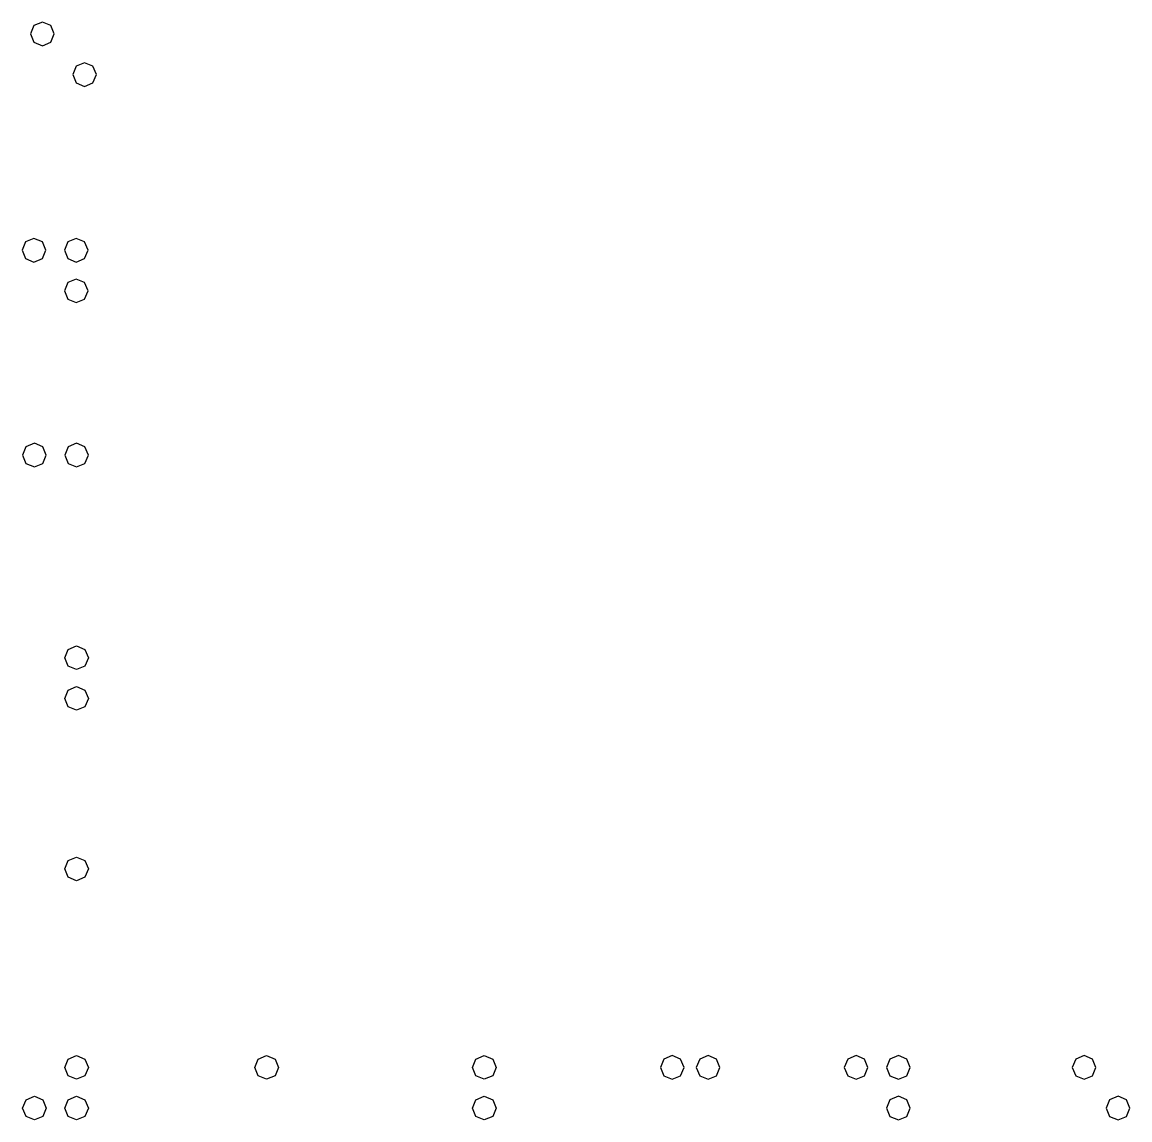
# Model space of a CAD drawing. Extents: x -11 to 139, y -11 to 138.
import ezdxf

# ---------------------------------------------------------------- set-up
doc = ezdxf.new("R2010")
doc.units = 0
doc.layers.get('0').update_dxf_attribs({"linetype": 'CONTINUOUS'})

msp = doc.modelspace()

# ---------------------------------------------------------------- linework, layer by layer
at = {"color": 7}
for points in [[(-6.947651, 136.680459), (-7.41875, 137.817792), (-8.556083, 138.288892), (-9.693416, 137.817792), (-10.164516, 136.680459), (-9.693416, 135.543126), (-8.556083, 135.072027), (-7.41875, 135.543126), (-6.947651, 136.680459)], [(-1.205346, 131.154861), (-1.676445, 132.292194), (-2.813778, 132.763294), (-3.951111, 132.292194), (-4.422211, 131.154861), (-3.951111, 130.017528), (-2.813778, 129.546429), (-1.676445, 130.017528), (-1.205346, 131.154861)], [(-8.084984, 107.252891), (-8.556083, 108.390224), (-9.693416, 108.861324), (-10.830749, 108.390224), (-11.301849, 107.252891), (-10.830749, 106.115558), (-9.693416, 105.644459), (-8.556083, 106.115558), (-8.084984, 107.252891)], [(-2.342678, 107.252891), (-2.813778, 108.390224), (-3.951111, 108.861324), (-5.088444, 108.390224), (-5.559544, 107.252891), (-5.088444, 106.115558), (-3.951111, 105.644459), (-2.813778, 106.115558), (-2.342678, 107.252891)], [(-2.342678, 101.727294), (-2.813778, 102.864626), (-3.951111, 103.335726), (-5.088444, 102.864626), (-5.559544, 101.727294), (-5.088444, 100.589961), (-3.951111, 100.118861), (-2.813778, 100.589961), (-2.342678, 101.727294)], [(-8.035998, 79.384697), (-8.507098, 80.52203), (-9.644431, 80.99313), (-10.781763, 80.52203), (-11.252863, 79.384697), (-10.781763, 78.247364), (-9.644431, 77.776265), (-8.507098, 78.247364), (-8.035998, 79.384697)], [(-2.293693, 79.384697), (-2.764793, 80.52203), (-3.902126, 80.99313), (-5.039458, 80.52203), (-5.510558, 79.384697), (-5.039458, 78.247364), (-3.902126, 77.776265), (-2.764793, 78.247364), (-2.293693, 79.384697)], [(-2.28347, 51.800673), (-2.754568, 50.663339), (-3.891901, 50.192241), (-5.029235, 50.663339), (-5.500333, 51.800673), (-5.029235, 52.938006), (-3.891901, 53.409104), (-2.754568, 52.938006), (-2.28347, 51.800673)], [(-2.28347, 46.275075), (-2.754568, 45.137741), (-3.891901, 44.666643), (-5.029235, 45.137741), (-5.500333, 46.275075), (-5.029235, 47.412408), (-3.891901, 47.883507), (-2.754568, 47.412408), (-2.28347, 46.275075)], [(-2.28347, 23.067326), (-2.754568, 21.929993), (-3.891901, 21.458894), (-5.029235, 21.929993), (-5.500333, 23.067326), (-5.029235, 24.20466), (-3.891901, 24.675758), (-2.754568, 24.20466), (-2.28347, 23.067326)], [(-2.28347, -3.942018), (-2.754568, -5.079351), (-3.891901, -5.55045), (-5.029235, -5.079351), (-5.500333, -3.942018), (-5.029235, -2.804684), (-3.891901, -2.333586), (-2.754568, -2.804684), (-2.28347, -3.942018)], [(23.566319, -3.942018), (23.095221, -5.079351), (21.957887, -5.55045), (20.820554, -5.079351), (20.349456, -3.942018), (20.820554, -2.804684), (21.957887, -2.333586), (23.095221, -2.804684), (23.566319, -3.942018)], [(53.171888, -3.942018), (52.700789, -5.079351), (51.563456, -5.55045), (50.426122, -5.079351), (49.955024, -3.942018), (50.426122, -2.804684), (51.563456, -2.333586), (52.700789, -2.804684), (53.171888, -3.942018)], [(78.738705, -3.942004), (78.267605, -2.804671), (77.130272, -2.333571), (75.992939, -2.804671), (75.52184, -3.942004), (75.992939, -5.079337), (77.130272, -5.550436), (78.267605, -5.079337), (78.738705, -3.942004)], [(83.608788, -3.942004), (83.137688, -2.804671), (82.000355, -2.333571), (80.863022, -2.804671), (80.391923, -3.942004), (80.863022, -5.079337), (82.000355, -5.550436), (83.137688, -5.079337), (83.608788, -3.942004)], [(103.746938, -3.942004), (103.275838, -2.804671), (102.138505, -2.333571), (101.001172, -2.804671), (100.530073, -3.942004), (101.001172, -5.079337), (102.138505, -5.550436), (103.275838, -5.079337), (103.746938, -3.942004)], [(109.489243, -3.942004), (109.018143, -2.804671), (107.88081, -2.333571), (106.743477, -2.804671), (106.272378, -3.942004), (106.743477, -5.079337), (107.88081, -5.550436), (109.018143, -5.079337), (109.489243, -3.942004)], [(134.758503, -3.942004), (134.287404, -2.804671), (133.150071, -2.333571), (132.012738, -2.804671), (131.541639, -3.942004), (132.012738, -5.079337), (133.150071, -5.550436), (134.287404, -5.079337), (134.758503, -3.942004)], [(-8.025775, -9.467616), (-8.496873, -10.604949), (-9.634206, -11.076048), (-10.77154, -10.604949), (-11.242638, -9.467616), (-10.77154, -8.330282), (-9.634206, -7.859184), (-8.496873, -8.330282), (-8.025775, -9.467616)], [(-2.28347, -9.467616), (-2.754568, -10.604949), (-3.891901, -11.076048), (-5.029235, -10.604949), (-5.500333, -9.467616), (-5.029235, -8.330282), (-3.891901, -7.859184), (-2.754568, -8.330282), (-2.28347, -9.467616)], [(53.171888, -9.467616), (52.700789, -10.604949), (51.563456, -11.076048), (50.426122, -10.604949), (49.955024, -9.467616), (50.426122, -8.330282), (51.563456, -7.859184), (52.700789, -8.330282), (53.171888, -9.467616)], [(109.489243, -9.467602), (109.018143, -8.330269), (107.88081, -7.859169), (106.743477, -8.330269), (106.272378, -9.467602), (106.743477, -10.604935), (107.88081, -11.076034), (109.018143, -10.604935), (109.489243, -9.467602)], [(139.371919, -9.467602), (138.90082, -8.330269), (137.763487, -7.859169), (136.626154, -8.330269), (136.155055, -9.467602), (136.626154, -10.604935), (137.763487, -11.076034), (138.90082, -10.604935), (139.371919, -9.467602)]]:
    msp.add_lwpolyline(points, dxfattribs=at)

doc.saveas('drawing.dxf')
